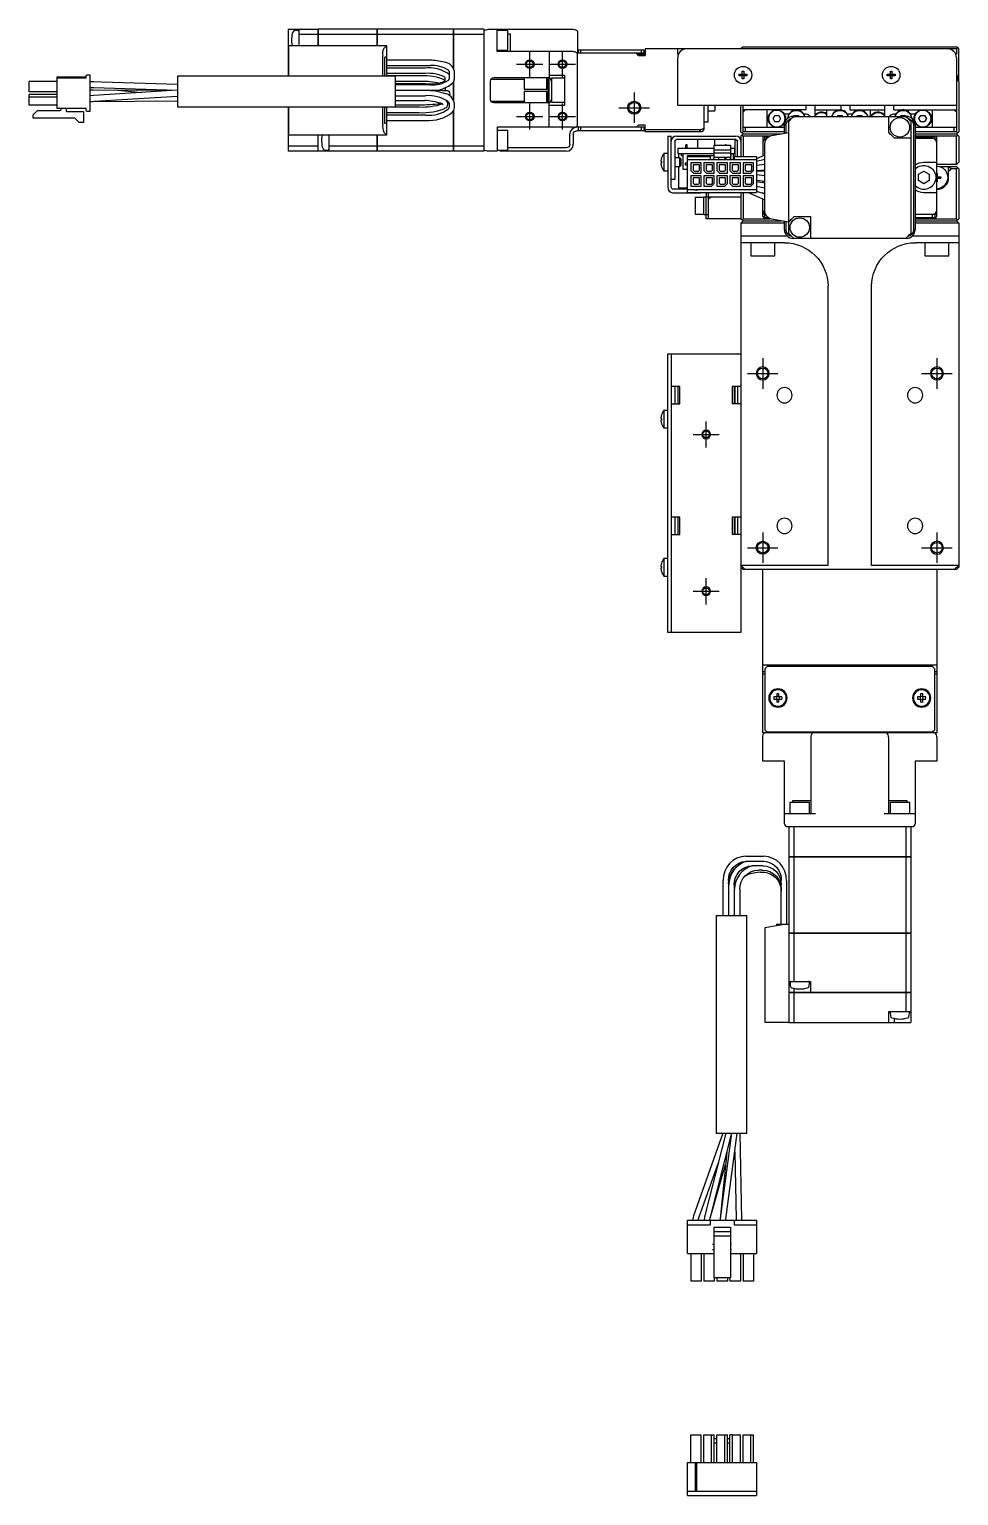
# Model space of a CAD drawing. Extents: x 0 to 1121, y -8 to 892.
# Drawn here: x 326.3 to 539.7, y 555.8 to 892.5 of the extents above; entities that cross this region are included whole.
import ezdxf

# ---------------------------------------------------------------- set-up
doc = ezdxf.new("R2010")
doc.units = 0
doc.header["$LTSCALE"] = 0.5
doc.linetypes.add('CENTER', pattern=[50.8, 31.75, -6.35, 6.35, -6.35])
for name, color, linetype in [('MSM_CENTER', 1, 'CENTER'), ('MSM_CONTINUOUS', 7, 'CONTINUOUS'), ('MSM_NARROW', 5, 'CONTINUOUS')]:
    doc.layers.add(name, color=color, linetype=linetype)

msp = doc.modelspace()

# ---------------------------------------------------------------- linework, layer by layer
at = {"layer": 'MSM_CENTER'}
for p, q in [((441.18, 881.46), (441.18, 887.46)), ((448.68, 881.46), (448.68, 887.46)), ((438.18, 884.46), (444.18, 884.46)), ((445.68, 884.46), (451.68, 884.46)), ((441.18, 869.46), (441.18, 875.46)), ((448.68, 869.46), (448.68, 875.46)), ((465.18, 877.96), (465.18, 870.96)), ((438.18, 872.46), (444.18, 872.46)), ((445.68, 872.46), (451.68, 872.46)), ((461.68, 874.46), (468.68, 874.46)), ((494.68, 816.96), (494.68, 809.96)), ((534.68, 816.96), (534.68, 809.96)), ((491.18, 813.46), (498.18, 813.46)), ((531.18, 813.46), (538.18, 813.46)), ((481.68, 796.46), (481.68, 802.46)), ((478.68, 799.46), (484.68, 799.46)), ((494.68, 776.96), (494.68, 769.96)), ((534.68, 776.96), (534.68, 769.96)), ((491.18, 773.46), (498.18, 773.46)), ((531.18, 773.46), (538.18, 773.46)), ((481.68, 760.46), (481.68, 766.46)), ((478.68, 763.46), (484.68, 763.46))]:
    msp.add_line(p, q, dxfattribs=at)
at = {"layer": 'MSM_CONTINUOUS'}
for p, q in [((385.68, 892.46), (385.68, 881.69)), ((385.68, 892.46), (392.57, 892.46)), ((387.97, 892.19), (387.21, 892.12)), ((388.18, 892.46), (388.18, 888.76)), ((392.57, 888.76), (392.57, 892.46)), ((392.58, 892.45), (392.57, 892.45)), ((392.58, 892.46), (392.58, 888.76)), ((406.18, 892.46), (392.58, 892.46)), ((406.18, 888.76), (406.18, 892.46)), ((406.18, 892.45), (406.19, 892.45)), ((406.19, 892.46), (406.19, 888.76)), ((423.68, 892.46), (406.19, 892.46)), ((423.68, 883.42), (423.68, 892.46)), ((423.68, 892.45), (423.69, 892.45)), ((430.68, 892.46), (423.69, 892.46)), ((423.69, 892.46), (423.69, 883.4)), ((430.68, 892.46), (430.68, 864.46)), ((431.68, 892.46), (451.18, 892.46)), ((433.68, 887.36), (433.68, 892.46)), ((436.18, 892.21), (433.68, 892.21)), ((436.18, 887.71), (436.18, 892.21)), ((452.18, 892.07), (452.18, 886.97)), ((385.78, 888.71), (385.68, 888.71)), ((385.78, 888.76), (385.78, 881.69)), ((385.78, 888.76), (408.28, 888.76)), ((392.57, 891.3), (388.18, 891.3)), ((392.58, 891.3), (392.57, 891.3)), ((406.18, 891.3), (392.58, 891.3)), ((406.18, 891.3), (406.19, 891.3)), ((423.68, 891.3), (406.19, 891.3)), ((407.68, 888.05), (408.28, 888.65)), ((408.28, 888.76), (408.28, 881.69)), ((423.68, 891.3), (423.69, 891.3)), ((430.68, 891.3), (423.69, 891.3)), ((436.18, 891.4), (436.68, 891.4)), ((436.68, 891.4), (436.68, 887.36)), ((407.42, 881.69), (407.42, 886.28)), ((407.89, 881.69), (407.89, 886.06)), ((408.28, 886.06), (407.89, 886.06)), ((418.28, 885.36), (408.28, 885.36)), ((433.68, 887.71), (436.18, 887.71)), ((451.18, 887.36), (433.68, 887.36)), ((445.68, 887.36), (445.68, 881.33)), ((452.18, 869.96), (452.18, 886.96)), ((467.38, 886.96), (452.18, 886.96)), ((452.38, 886.96), (452.38, 887.76)), ((452.38, 887.76), (467.38, 887.76)), ((452.88, 887.76), (452.88, 886.96)), ((466.18, 886.46), (465.68, 886.96)), ((467.68, 886.71), (465.93, 886.71)), ((466.18, 886.46), (467.68, 886.46)), ((466.88, 886.96), (466.88, 887.76)), ((467.38, 887.76), (467.38, 886.96)), ((467.68, 887.96), (467.68, 886.46)), ((539.18, 887.96), (467.68, 887.96)), ((475.18, 886.76), (475.18, 887.96)), ((475.18, 874.96), (475.18, 885.96)), ((490.18, 888.46), (489.68, 887.96)), ((489.93, 888.21), (490.18, 887.96)), ((490.18, 888.46), (539.18, 888.46)), ((539.68, 887.96), (539.18, 888.46)), ((539.18, 887.96), (539.43, 888.21)), ((539.18, 887.96), (539.18, 886.76)), ((539.18, 885.96), (539.18, 868.96)), ((539.68, 880.76), (539.68, 887.96)), ((340.28, 881.92), (339.56, 881.92)), ((340.28, 873.64), (340.28, 881.92)), ((408.28, 884.16), (418.28, 884.16)), ((417.28, 883.56), (408.28, 883.56)), ((408.28, 882.36), (417.28, 882.36)), ((422.68, 882.8), (422.68, 881.06)), ((423.88, 881.06), (423.88, 882.8)), ((445.68, 881.96), (449.18, 881.96)), ((449.18, 881.96), (449.18, 874.96)), ((489.29, 881.78), (489.29, 882.14)), ((489.29, 882.14), (490, 882.14)), ((490, 882.84), (490.36, 882.84)), ((490, 882.14), (490, 882.84)), ((490.01, 882.13), (490, 882.14)), ((490.01, 881.79), (490.01, 882.13)), ((490.01, 882.13), (490.35, 882.13)), ((490.35, 882.13), (490.36, 882.14)), ((490.35, 882.13), (490.35, 881.79)), ((490.36, 882.84), (490.36, 882.14)), ((490.36, 882.14), (491.07, 882.14)), ((491.07, 882.14), (491.07, 881.78)), ((523.29, 881.78), (523.29, 882.14)), ((523.29, 882.14), (524, 882.14)), ((524, 882.84), (524.36, 882.84)), ((524, 882.14), (524, 882.84)), ((524.01, 882.13), (524, 882.14)), ((524.01, 882.13), (524.35, 882.13)), ((524.01, 881.79), (524.01, 882.13)), ((524.35, 882.13), (524.36, 882.14)), ((524.35, 882.13), (524.35, 881.79)), ((524.36, 882.84), (524.36, 882.14)), ((524.36, 882.14), (525.07, 882.14)), ((525.07, 882.14), (525.07, 881.78)), ((539.68, 881.46), (539.18, 881.96)), ((332.63, 880.48), (326.28, 880.48)), ((326.28, 878.08), (326.28, 880.48)), ((332.63, 881.46), (332.63, 874.35)), ((339.26, 881.46), (332.63, 881.46)), ((339.26, 881.21), (332.63, 881.21)), ((339.26, 881.62), (339.26, 881.21)), ((341.12, 880.38), (340.28, 880.4)), ((340.4, 880.4), (340.28, 880.4)), ((340.28, 879.1), (341.07, 879.08)), ((340.28, 878.6), (340.95, 878.6)), ((360.28, 879.76), (340.4, 880.4)), ((340.95, 878.6), (360.26, 878.46)), ((341.07, 879.08), (360.28, 878.46)), ((345.8, 878.56), (352.13, 877.95)), ((360.28, 881.69), (360.28, 874.69)), ((410.28, 881.69), (360.28, 881.69)), ((416.28, 881.76), (408.28, 881.76)), ((410.28, 881.69), (410.28, 874.69)), ((410.28, 880.56), (416.28, 880.56)), ((417.28, 879.96), (410.28, 879.96)), ((418.28, 879.71), (410.28, 879.71)), ((419.34, 879.88), (417.28, 879.96)), ((421.68, 881.4), (421.68, 880.66)), ((421.88, 878.82), (421.83, 879.04)), ((421.88, 878.78), (421.88, 878.82)), ((421.88, 878.38), (421.88, 878.78)), ((423.68, 876.13), (423.68, 880.34)), ((423.69, 880.35), (423.69, 876.11)), ((432.18, 876.36), (432.18, 880.56)), ((439.88, 880.96), (432.29, 880.96)), ((432.98, 881.36), (445.38, 881.36)), ((439.88, 881.36), (439.88, 878.71)), ((439.88, 878.71), (445.08, 878.71)), ((445.08, 878.71), (445.08, 881.36)), ((445.38, 880.96), (445.08, 880.96)), ((445.38, 875.96), (445.38, 880.96)), ((445.58, 880.76), (445.38, 880.96)), ((445.58, 881.33), (445.58, 875.58)), ((445.59, 881.33), (445.67, 881.3)), ((445.68, 881.33), (445.59, 881.33)), ((446.18, 881.21), (446.18, 875.71)), ((449.18, 881.21), (446.18, 881.21)), ((490, 881.78), (489.29, 881.78)), ((490.01, 881.79), (490, 881.78)), ((490, 881.07), (490, 881.78)), ((490.36, 881.07), (490, 881.07)), ((490.35, 881.79), (490.01, 881.79)), ((490.35, 881.79), (490.36, 881.78)), ((490.36, 881.78), (490.36, 881.07)), ((491.07, 881.78), (490.36, 881.78)), ((524, 881.78), (523.29, 881.78)), ((524.01, 881.79), (524, 881.78)), ((524, 881.07), (524, 881.78)), ((524.36, 881.07), (524, 881.07)), ((524.35, 881.79), (524.01, 881.79)), ((524.35, 881.79), (524.36, 881.78)), ((524.36, 881.78), (524.36, 881.07)), ((525.07, 881.78), (524.36, 881.78)), ((539.68, 881.46), (539.18, 881.46)), ((539.68, 881.26), (539.18, 881.26)), ((539.28, 881.06), (539.18, 881.06)), ((539.68, 880.46), (539.18, 880.96)), ((539.43, 880.71), (539.18, 880.46)), ((539.68, 880.76), (539.58, 880.66)), ((539.58, 880.76), (539.58, 880.56)), ((539.68, 880.46), (539.68, 868.96)), ((332.63, 878.08), (326.28, 878.08)), ((332.63, 877.48), (326.28, 877.48)), ((326.28, 875.08), (326.28, 877.48)), ((332.63, 876.88), (326.28, 876.88)), ((341.06, 877.25), (340.28, 877.22)), ((340.28, 875.92), (341.14, 875.96)), ((340.28, 875.91), (340.89, 875.91)), ((340.28, 875.91), (340.61, 875.91)), ((340.61, 875.91), (360.28, 876.06)), ((360.26, 878.46), (341.06, 877.25)), ((341.14, 875.96), (360.28, 877.15)), ((410.28, 878.51), (418.28, 878.51)), ((417.28, 878.41), (410.28, 878.41)), ((410.28, 877.21), (417.28, 877.21)), ((410.28, 876.11), (415.73, 876.11)), ((415.7, 876.11), (415.74, 876.11)), ((421.16, 875.28), (421.22, 875.13)), ((421.88, 878.32), (421.88, 878.38)), ((422.35, 875.54), (422.27, 875.74)), ((422.36, 875.49), (422.35, 875.54)), ((422.68, 875.48), (422.68, 874.5)), ((422.72, 877.29), (422.84, 877.47)), ((422.84, 877.47), (422.88, 877.66)), ((423.88, 874.5), (423.88, 875.46)), ((432.29, 875.96), (439.88, 875.96)), ((445.38, 875.56), (432.98, 875.56)), ((439.88, 878.21), (439.88, 875.56)), ((445.08, 878.21), (439.88, 878.21)), ((445.08, 875.56), (445.08, 878.21)), ((445.08, 875.96), (445.38, 875.96)), ((445.38, 875.96), (445.58, 876.16)), ((445.67, 875.61), (445.59, 875.58)), ((445.68, 875.58), (445.59, 875.58)), ((445.68, 869.96), (445.68, 875.58)), ((446.18, 875.71), (449.18, 875.71)), ((332.63, 875.08), (326.28, 875.08)), ((327.17, 872.79), (328.17, 873.79)), ((327.17, 872.09), (327.17, 872.79)), ((336.71, 872.09), (327.17, 872.09)), ((328.17, 873.79), (333.3, 873.79)), ((332.63, 874.35), (339.26, 874.35)), ((333.58, 874.07), (333.58, 874.35)), ((334.73, 874.35), (334.73, 873.75)), ((334.88, 873.6), (338.73, 873.6)), ((337.73, 871.07), (336.71, 872.09)), ((338.73, 873.6), (338.73, 871.07)), ((339.26, 874.35), (339.26, 873.94)), ((339.56, 873.64), (340.28, 873.64)), ((360.28, 874.69), (410.28, 874.69)), ((385.68, 874.69), (385.68, 864.46)), ((385.78, 874.69), (385.78, 868.16)), ((407.42, 870.64), (407.42, 874.69)), ((407.89, 870.86), (407.89, 874.69)), ((408.28, 874.69), (408.28, 868.16)), ((415.8, 874.56), (408.28, 874.56)), ((408.28, 873.36), (415.8, 873.36)), ((417.28, 872.76), (408.28, 872.76)), ((410.28, 875.16), (415.82, 875.16)), ((423.68, 864.46), (423.68, 873.73)), ((423.69, 873.75), (423.69, 864.46)), ((449.18, 874.96), (445.68, 874.96)), ((539.18, 874.96), (475.18, 874.96)), ((481.18, 874.96), (481.18, 869.46)), ((482.18, 871.21), (482.18, 874.96)), ((482.18, 873.71), (483.68, 873.71)), ((483.68, 874.96), (483.68, 873.71)), ((489.68, 868.96), (489.68, 874.96)), ((490.18, 868.96), (490.18, 874.96)), ((504.68, 873.96), (490.18, 873.96)), ((490.18, 873.46), (490.68, 873.96)), ((495.68, 869.96), (495.68, 873.96)), ((497.06, 871.96), (497.5, 872.71)), ((497.5, 871.21), (497.06, 871.96)), ((497.5, 872.71), (498.36, 872.71)), ((498.36, 872.71), (498.8, 871.96)), ((498.8, 871.96), (498.36, 871.21)), ((500.7, 872.96), (499.66, 872.96)), ((501.68, 872.46), (527.68, 872.46)), ((501.85, 872.46), (502, 872.71)), ((502, 872.71), (502.86, 872.71)), ((502.86, 872.71), (503.01, 872.46)), ((504.68, 872.96), (504.16, 872.96)), ((504.68, 873.96), (504.68, 874.96)), ((506.68, 874.96), (506.68, 872.46)), ((506.68, 873.96), (512.68, 873.96)), ((509.38, 872.46), (509.38, 873.96)), ((511.85, 872.46), (512, 872.71)), ((512, 872.71), (512.86, 872.71)), ((512.68, 873.96), (512.68, 874.96)), ((512.86, 872.71), (513.01, 872.46)), ((515.2, 872.96), (514.16, 872.96)), ((514.68, 874.96), (514.68, 873.96)), ((514.68, 873.96), (522.68, 873.96)), ((516.35, 872.46), (516.5, 872.71)), ((516.5, 872.71), (517.36, 872.71)), ((517.36, 872.71), (517.51, 872.46)), ((519.38, 873.96), (519.38, 872.46)), ((522.68, 874.96), (522.68, 872.46)), ((523.68, 868.71), (523.68, 872.46)), ((524.68, 874.96), (524.68, 873.96)), ((524.68, 873.96), (539.18, 873.96)), ((525.2, 872.96), (524.68, 872.96)), ((526.35, 872.46), (526.5, 872.71)), ((526.5, 872.71), (527.36, 872.71)), ((527.36, 872.71), (527.51, 872.46)), ((529.7, 872.96), (528.66, 872.96)), ((530.56, 871.96), (531, 872.71)), ((531, 871.21), (530.56, 871.96)), ((531, 872.71), (531.86, 872.71)), ((531.86, 872.71), (532.3, 871.96)), ((532.3, 871.96), (531.86, 871.21)), ((533.68, 869.96), (533.68, 873.96)), ((538.68, 873.96), (539.18, 873.46)), ((338.73, 871.07), (337.73, 871.07)), ((408.28, 868.26), (407.68, 868.86)), ((408.28, 870.86), (407.89, 870.86)), ((408.28, 871.56), (417.28, 871.56)), ((433.68, 869.96), (433.68, 864.46)), ((451.18, 869.96), (433.68, 869.96)), ((436.18, 869.21), (433.68, 869.21)), ((436.18, 864.71), (436.18, 869.21)), ((467.38, 869.96), (451.98, 869.96)), ((467.38, 869.16), (451.98, 869.16)), ((452.38, 869.16), (452.38, 869.96)), ((452.88, 869.96), (452.88, 869.16)), ((465.68, 869.96), (466.18, 870.46)), ((467.68, 870.46), (466.18, 870.46)), ((466.88, 869.16), (466.88, 869.96)), ((467.38, 869.96), (467.38, 869.16)), ((467.68, 868.96), (467.68, 870.46)), ((467.68, 869.46), (480.57, 869.46)), ((480.68, 868.96), (467.68, 868.96)), ((480.07, 868.96), (480.57, 869.46)), ((480.57, 869.46), (481.18, 869.76)), ((481.18, 869.46), (480.68, 868.96)), ((481.18, 871.21), (482.18, 871.21)), ((489.68, 868.96), (489.93, 868.71)), ((489.93, 868.71), (490.18, 868.96)), ((489.93, 868.71), (490.18, 868.46)), ((489.93, 868.21), (490.18, 868.46)), ((490.18, 869.96), (499.68, 869.96)), ((499.68, 868.96), (490.18, 868.96)), ((490.18, 868.46), (498.98, 868.46)), ((490.68, 869.96), (490.68, 868.96)), ((496.67, 868.05), (500.68, 868.76)), ((498.36, 871.21), (497.5, 871.21)), ((499.66, 870.96), (499.74, 870.96)), ((499.68, 868.58), (499.68, 870.46)), ((500.06, 868.65), (500.06, 870.46)), ((500.68, 845.61), (500.68, 871.3)), ((528.68, 871.3), (528.68, 845.61)), ((529.3, 870.46), (529.3, 846.46)), ((529.62, 870.96), (529.7, 870.96)), ((529.68, 870.46), (529.68, 846.46)), ((529.68, 869.96), (539.18, 869.96)), ((539.18, 868.96), (529.68, 868.96)), ((529.68, 868.46), (539.18, 868.46)), ((531.86, 871.21), (531, 871.21)), ((538.68, 868.96), (538.68, 869.96)), ((539.18, 868.96), (539.43, 868.71)), ((539.18, 868.46), (539.43, 868.71)), ((539.18, 868.46), (539.43, 868.21)), ((539.43, 868.71), (539.68, 868.96)), ((392.57, 865.61), (385.68, 865.61)), ((408.28, 868.16), (385.78, 868.16)), ((392.57, 864.46), (392.57, 868.16)), ((392.58, 865.61), (392.57, 865.61)), ((392.58, 864.46), (392.58, 868.16)), ((395.08, 868.16), (395.08, 864.46)), ((406.18, 865.61), (395.08, 865.61)), ((406.18, 864.46), (406.18, 868.16)), ((406.18, 865.61), (406.19, 865.61)), ((406.19, 868.16), (406.19, 864.46)), ((423.68, 865.61), (406.19, 865.61)), ((423.68, 865.61), (423.69, 865.61)), ((430.68, 865.61), (423.69, 865.61)), ((449.58, 865.26), (436.18, 865.26)), ((450.38, 866.06), (450.38, 868.36)), ((451.18, 868.36), (451.18, 866.06)), ((472.88, 867.96), (473.68, 867.96)), ((472.88, 867.96), (472.88, 856.16)), ((473.68, 856.26), (473.68, 867.96)), ((474.48, 866.76), (474.48, 857.96)), ((474.88, 867.96), (488.48, 867.96)), ((488.48, 867.16), (474.88, 867.16)), ((475.18, 865.16), (475.18, 863.96)), ((475.18, 865.16), (483.43, 865.16)), ((477.06, 865.16), (477.06, 865.96)), ((477.31, 865.96), (477.06, 865.96)), ((477.31, 865.16), (477.31, 865.96)), ((479.68, 867.16), (479.68, 865.16)), ((483.43, 865.84), (483.43, 862.81)), ((483.43, 865.84), (487.29, 865.84)), ((483.68, 865.84), (483.68, 867.16)), ((486.06, 865.84), (486.06, 865.96)), ((486.31, 865.96), (486.06, 865.96)), ((486.31, 865.84), (486.31, 865.96)), ((487.29, 865.84), (487.29, 862.81)), ((487.29, 865.16), (488.18, 865.16)), ((488.18, 865.16), (488.18, 863.96)), ((488.38, 863.27), (488.38, 866.96)), ((488.83, 866.96), (488.38, 866.96)), ((488.88, 863.27), (488.88, 866.76)), ((489.68, 867.96), (489.93, 868.21)), ((489.68, 867.96), (489.68, 863.27)), ((490.18, 867.96), (489.93, 868.21)), ((490.18, 867.96), (490.18, 863.27)), ((496.33, 867.96), (490.18, 867.96)), ((494.68, 867.96), (494.68, 863.35)), ((494.88, 866.96), (494.68, 866.96)), ((495.18, 867.22), (495.18, 867.76)), ((495.18, 867.76), (495.96, 867.76)), ((495.18, 850.64), (495.18, 866.28)), ((495.68, 867.76), (495.68, 867.52)), ((528.68, 867.46), (524.93, 867.46)), ((539.18, 867.96), (529.68, 867.96)), ((529.68, 867.76), (534.18, 867.76)), ((533.68, 867.36), (529.68, 867.36)), ((533.68, 867.36), (533.68, 867.76)), ((534.18, 867.76), (534.18, 867.22)), ((534.68, 866.96), (534.48, 866.96)), ((534.68, 849.46), (534.68, 867.96)), ((539.43, 868.21), (539.18, 867.96)), ((539.18, 861.46), (539.18, 867.96)), ((539.43, 868.21), (539.68, 867.96)), ((539.68, 867.96), (539.68, 861.96)), ((392.57, 864.46), (385.68, 864.46)), ((392.58, 864.47), (392.57, 864.47)), ((406.18, 864.46), (392.58, 864.46)), ((394.1, 864.79), (394.86, 864.73)), ((406.18, 864.47), (406.19, 864.47)), ((423.68, 864.46), (406.19, 864.46)), ((423.68, 864.47), (423.69, 864.47)), ((430.68, 864.46), (423.69, 864.46)), ((433.68, 864.46), (431.68, 864.46)), ((433.68, 864.71), (436.18, 864.71)), ((434.38, 864.46), (434.38, 864.71)), ((449.58, 864.46), (434.38, 864.46)), ((434.88, 864.71), (434.88, 864.46)), ((471.29, 862.16), (471.42, 862.16)), ((471.42, 861.76), (471.29, 861.76)), ((471.42, 862.91), (471.42, 862.88)), ((471.42, 862.16), (471.42, 861.76)), ((471.98, 863.96), (471.98, 859.96)), ((472.88, 863.96), (471.98, 863.96)), ((475.68, 862.96), (474.48, 862.96)), ((475.18, 863.96), (483.43, 863.96)), ((475.43, 862.96), (475.43, 863.96)), ((475.68, 860.96), (475.68, 862.96)), ((475.88, 862.76), (475.68, 862.96)), ((475.88, 862.76), (475.88, 861.16)), ((475.98, 863.96), (475.98, 863.41)), ((476.43, 863.41), (475.98, 863.41)), ((476.43, 860.26), (476.43, 863.96)), ((476.93, 861.31), (476.93, 861.81)), ((476.93, 861.81), (477.43, 861.81)), ((477.43, 854.99), (477.43, 863.46)), ((477.43, 863.46), (483.43, 863.46)), ((477.43, 863.27), (482.63, 863.27)), ((477.43, 862.56), (493.28, 862.56)), ((478.16, 861.83), (478.16, 860.03)), ((480.56, 861.83), (478.16, 861.83)), ((480.56, 859.43), (480.56, 861.83)), ((481.16, 861.83), (481.16, 860.03)), ((483.56, 861.83), (481.16, 861.83)), ((482.63, 863.27), (482.63, 862.56)), ((483.43, 864.82), (487.29, 864.82)), ((483.43, 864.12), (487.29, 864.12)), ((483.43, 863.12), (487.29, 863.12)), ((483.56, 859.43), (483.56, 861.83)), ((484.16, 861.83), (484.16, 860.03)), ((486.56, 861.83), (484.16, 861.83)), ((484.54, 863.12), (484.54, 862.56)), ((485.93, 863.12), (485.93, 862.56)), ((486.19, 863.12), (486.19, 862.56)), ((486.56, 859.43), (486.56, 861.83)), ((487.16, 861.83), (487.16, 860.03)), ((489.56, 861.83), (487.16, 861.83)), ((487.29, 863.96), (488.18, 863.96)), ((487.39, 863.41), (487.29, 863.41)), ((487.39, 863.96), (487.39, 863.41)), ((487.93, 863.96), (487.93, 862.56)), ((488.09, 863.27), (488.09, 862.56)), ((488.09, 863.27), (493.28, 863.27)), ((489.56, 859.43), (489.56, 861.83)), ((492.56, 861.83), (490.16, 861.83)), ((490.16, 861.83), (490.16, 859.43)), ((492.56, 860.03), (492.56, 861.83)), ((495.18, 863.56), (493.28, 862.75)), ((493.28, 863.27), (493.28, 854.99)), ((493.28, 862.21), (495.18, 862.62)), ((531.68, 861.96), (534.68, 861.96)), ((539.68, 861.96), (539.18, 861.46)), ((471.42, 861.03), (471.42, 861.01)), ((471.98, 859.96), (472.88, 859.96)), ((474.48, 860.96), (475.68, 860.96)), ((475.43, 855.96), (475.43, 860.96)), ((475.68, 860.96), (475.88, 861.16)), ((477.43, 860.26), (476.43, 860.26)), ((477.43, 861.31), (476.93, 861.31)), ((478.16, 860.03), (478.76, 859.43)), ((478.16, 858.83), (478.16, 856.43)), ((480.56, 858.83), (478.16, 858.83)), ((478.68, 861.38), (478.68, 860.13)), ((480.15, 861.38), (478.68, 861.38)), ((478.68, 860.13), (478.93, 859.88)), ((478.68, 858.38), (478.68, 857.13)), ((480.15, 858.38), (478.68, 858.38)), ((478.76, 859.43), (480.56, 859.43)), ((478.93, 859.88), (479.9, 859.88)), ((479.9, 859.88), (480.15, 860.13)), ((480.15, 860.13), (480.15, 861.38)), ((480.15, 857.13), (480.15, 858.38)), ((480.56, 856.43), (480.56, 858.83)), ((481.16, 860.03), (481.76, 859.43)), ((481.16, 858.83), (481.16, 856.43)), ((483.56, 858.83), (481.16, 858.83)), ((481.68, 861.38), (481.68, 860.13)), ((483.15, 861.38), (481.68, 861.38)), ((481.68, 860.13), (481.93, 859.88)), ((481.68, 858.38), (481.68, 857.13)), ((483.15, 858.38), (481.68, 858.38)), ((481.76, 859.43), (483.56, 859.43)), ((481.93, 859.88), (482.9, 859.88)), ((482.9, 859.88), (483.15, 860.13)), ((483.15, 860.13), (483.15, 861.38)), ((483.15, 857.13), (483.15, 858.38)), ((483.56, 857.03), (483.56, 858.83)), ((484.16, 860.03), (484.76, 859.43)), ((486.56, 858.83), (484.16, 858.83)), ((484.16, 858.83), (484.16, 856.43)), ((484.68, 861.38), (484.68, 860.13)), ((486.15, 861.38), (484.68, 861.38)), ((484.68, 860.13), (484.93, 859.88)), ((484.68, 858.38), (484.68, 857.13)), ((486.15, 858.38), (484.68, 858.38)), ((484.76, 859.43), (486.56, 859.43)), ((484.93, 859.88), (485.9, 859.88)), ((485.9, 859.88), (486.15, 860.13)), ((486.15, 860.13), (486.15, 861.38)), ((486.15, 857.13), (486.15, 858.38)), ((486.56, 857.03), (486.56, 858.83)), ((487.16, 860.03), (487.76, 859.43)), ((487.16, 858.83), (487.16, 857.03)), ((489.56, 858.83), (487.16, 858.83)), ((487.68, 861.38), (487.68, 860.13)), ((489.15, 861.38), (487.68, 861.38)), ((487.68, 860.13), (487.93, 859.88)), ((487.68, 858.38), (487.68, 857.13)), ((489.15, 858.38), (487.68, 858.38)), ((487.76, 859.43), (489.56, 859.43)), ((487.93, 859.88), (488.9, 859.88)), ((488.9, 859.88), (489.15, 860.13)), ((489.15, 860.13), (489.15, 861.38)), ((489.15, 857.13), (489.15, 858.38)), ((489.56, 856.43), (489.56, 858.83)), ((490.16, 859.43), (491.96, 859.43)), ((492.56, 858.83), (490.16, 858.83)), ((490.16, 858.83), (490.16, 856.43)), ((490.68, 861.38), (490.68, 860.13)), ((492.15, 861.38), (490.68, 861.38)), ((490.68, 860.13), (490.93, 859.88)), ((490.68, 858.38), (490.68, 857.13)), ((492.15, 858.38), (490.68, 858.38)), ((490.93, 859.88), (491.9, 859.88)), ((491.9, 859.88), (492.15, 860.13)), ((492.56, 860.03), (491.96, 859.43)), ((492.15, 860.13), (492.15, 861.38)), ((492.15, 857.13), (492.15, 858.38)), ((492.56, 857.03), (492.56, 858.83)), ((495.18, 861.39), (493.28, 861.23)), ((493.28, 860.03), (495.18, 860.19)), ((495.18, 859.87), (493.28, 859.83)), ((495.18, 858.79), (493.28, 859.07)), ((494.68, 859.86), (494.68, 860.15)), ((530.43, 859.18), (531.68, 859.9)), ((530.43, 857.73), (530.43, 859.18)), ((531.68, 859.9), (532.93, 859.18)), ((532.93, 859.18), (532.93, 857.73)), ((539.18, 861.46), (534.68, 861.46)), ((534.73, 859.46), (534.68, 859.46)), ((534.68, 858.92), (534.73, 858.93)), ((534.73, 859.46), (534.73, 858.66)), ((534.79, 858.6), (535.58, 858.6)), ((535.05, 858.31), (535.05, 858.6)), ((535.29, 860.96), (539.18, 860.96)), ((535.58, 858.6), (535.58, 858.31)), ((537.38, 858.46), (537.38, 860.96)), ((537.98, 860.46), (537.38, 860.88)), ((537.38, 859.86), (537.98, 860.46)), ((539.18, 860.46), (537.98, 860.46)), ((539.18, 860.96), (539.43, 860.71)), ((539.43, 860.71), (539.18, 860.46)), ((539.18, 848.96), (539.18, 860.46)), ((539.68, 860.46), (539.43, 860.71)), ((539.68, 860.46), (539.68, 848.96)), ((474.48, 857.96), (473.68, 857.96)), ((477.43, 855.76), (474.18, 855.76)), ((476.43, 855.96), (475.43, 855.96)), ((476.43, 856.06), (477.43, 856.06)), ((476.43, 855.96), (476.43, 856.06)), ((477.23, 856.06), (477.23, 855.96)), ((477.23, 855.96), (477.43, 855.96)), ((477.43, 855.7), (479.21, 855.7)), ((477.43, 854.99), (493.28, 854.99)), ((478.16, 856.43), (480.56, 856.43)), ((478.68, 857.13), (478.93, 856.88)), ((478.93, 856.88), (479.9, 856.88)), ((479.21, 855.6), (479.21, 855.7)), ((479.51, 855.7), (493.28, 855.7)), ((479.51, 855.7), (479.51, 855.6)), ((479.9, 856.88), (480.15, 857.13)), ((480.38, 854.99), (480.38, 854.96)), ((481.16, 856.43), (482.96, 856.43)), ((481.68, 857.13), (481.93, 856.88)), ((481.68, 854.99), (481.68, 853.96)), ((481.93, 856.88), (482.9, 856.88)), ((482.18, 854.99), (482.18, 848.96)), ((482.9, 856.88), (483.15, 857.13)), ((482.96, 856.43), (483.56, 857.03)), ((484.16, 856.43), (485.96, 856.43)), ((484.68, 857.13), (484.93, 856.88)), ((484.93, 856.88), (485.9, 856.88)), ((485.9, 856.88), (486.15, 857.13)), ((485.96, 856.43), (486.56, 857.03)), ((487.76, 856.43), (487.16, 857.03)), ((487.68, 857.13), (487.93, 856.88)), ((487.76, 856.43), (489.56, 856.43)), ((487.93, 856.88), (488.9, 856.88)), ((488.9, 856.88), (489.15, 857.13)), ((489.68, 854.99), (489.68, 848.96)), ((490.16, 856.43), (491.96, 856.43)), ((490.18, 854.99), (490.18, 848.96)), ((490.68, 857.13), (490.93, 856.88)), ((490.93, 856.88), (491.9, 856.88)), ((491.33, 854.99), (495.18, 853.35)), ((491.9, 856.88), (492.15, 857.13)), ((491.96, 856.43), (492.56, 857.03)), ((495.18, 855.98), (493.26, 856.35)), ((493.28, 857.86), (495.18, 857.58)), ((493.28, 857.56), (495.18, 857.2)), ((493.28, 855.33), (495.18, 854.72)), ((494.64, 857.66), (494.64, 857.46)), ((494.68, 857.46), (494.64, 857.46)), ((494.68, 857.3), (494.68, 857.65)), ((531.68, 857.01), (530.43, 857.73)), ((532.93, 857.73), (531.68, 857.01)), ((534.68, 857.99), (534.73, 857.99)), ((534.73, 857.46), (534.68, 857.46)), ((534.73, 858.25), (534.73, 857.46)), ((534.79, 858.31), (535.58, 858.31)), ((474.08, 854.96), (480.38, 854.96)), ((479.18, 853.86), (479.18, 850.06)), ((481.18, 853.86), (479.18, 853.86)), ((481.18, 849.96), (481.18, 853.96)), ((489.68, 853.96), (481.18, 853.96)), ((481.68, 849.96), (481.68, 853.96)), ((482.18, 853.46), (482.68, 853.96)), ((495.16, 854.66), (494.55, 854.92)), ((494.68, 854.88), (494.68, 854.87)), ((494.68, 849.46), (494.68, 853.56)), ((534.68, 854.96), (531.68, 854.96)), ((479.18, 850.06), (481.18, 850.06)), ((481.18, 849.96), (482.18, 849.96)), ((481.68, 848.96), (481.68, 849.96)), ((489.68, 848.96), (481.68, 848.96)), ((489.68, 848.96), (489.93, 848.71)), ((490.18, 848.46), (489.68, 847.96)), ((489.93, 848.71), (490.18, 848.96)), ((490.18, 848.46), (489.93, 848.71)), ((490.18, 848.96), (496.33, 848.96)), ((490.18, 848.46), (498.98, 848.46)), ((495.31, 849.96), (494.68, 849.96)), ((494.68, 849.46), (495.18, 848.96)), ((495.18, 849.16), (495.18, 849.96)), ((495.96, 849.16), (495.18, 849.16)), ((495.68, 849.39), (495.68, 849.16)), ((500.68, 848.16), (496.67, 848.86)), ((499.68, 846.46), (499.68, 848.33)), ((500.06, 846.46), (500.06, 848.27)), ((501.93, 849.46), (505.68, 849.46)), ((505.68, 849.46), (505.68, 844.46)), ((533.68, 849.96), (529.68, 849.96)), ((534.18, 849.16), (529.68, 849.16)), ((529.68, 848.96), (539.18, 848.96)), ((529.68, 848.46), (539.18, 848.46)), ((533.68, 849.16), (533.68, 849.96)), ((534.68, 849.96), (533.68, 849.96)), ((534.18, 849.96), (534.18, 849.16)), ((534.18, 848.96), (534.68, 849.46)), ((539.18, 848.96), (539.43, 848.71)), ((539.43, 848.71), (539.18, 848.46)), ((539.18, 848.46), (539.68, 847.96)), ((539.43, 848.71), (539.68, 848.96)), ((489.68, 847.96), (489.68, 753.96)), ((499.68, 847.96), (489.68, 847.96)), ((500.36, 844.96), (489.68, 844.96)), ((539.68, 844.96), (529, 844.96)), ((539.68, 847.96), (529.68, 847.96)), ((539.68, 847.96), (539.68, 768.96)), ((499.68, 843.46), (489.68, 843.46)), ((491.93, 843.46), (491.93, 840.46)), ((497.43, 840.46), (497.43, 843.46)), ((527.68, 844.46), (501.68, 844.46)), ((539.68, 843.46), (529.68, 843.46)), ((531.93, 843.46), (531.93, 840.46)), ((537.43, 840.46), (537.43, 843.46)), ((491.93, 840.46), (497.43, 840.46)), ((531.93, 840.46), (537.43, 840.46)), ((509.68, 769.41), (509.68, 833.46)), ((519.68, 769.41), (519.68, 833.46)), ((472.88, 753.96), (472.88, 817.96)), ((472.88, 817.96), (489.68, 817.96)), ((473.68, 817.96), (473.68, 753.96)), ((475.68, 810.46), (473.68, 810.46)), ((474.48, 810.46), (474.48, 806.46)), ((475.18, 810.46), (475.18, 806.46)), ((475.68, 806.46), (475.68, 810.46)), ((489.68, 810.46), (487.68, 810.46)), ((487.68, 810.46), (487.68, 806.46)), ((488.18, 806.46), (488.18, 810.46)), ((488.38, 806.46), (488.38, 810.46)), ((488.88, 810.46), (488.88, 806.46)), ((471.98, 804.96), (471.98, 800.96)), ((472.88, 804.96), (471.98, 804.96)), ((473.68, 806.46), (475.68, 806.46)), ((489.68, 806.46), (487.68, 806.46)), ((471.29, 803.16), (471.42, 803.16)), ((471.42, 802.76), (471.29, 802.76)), ((471.42, 803.91), (471.42, 803.88)), ((471.42, 803.16), (471.42, 802.76)), ((471.42, 802.03), (471.42, 802.01)), ((471.98, 800.96), (472.88, 800.96)), ((475.68, 780.46), (473.68, 780.46)), ((474.48, 780.46), (474.48, 776.46)), ((475.18, 780.46), (475.18, 776.46)), ((475.68, 776.46), (475.68, 780.46)), ((489.68, 780.46), (487.68, 780.46)), ((487.68, 780.46), (487.68, 776.46)), ((488.18, 776.46), (488.18, 780.46)), ((488.38, 776.46), (488.38, 780.46)), ((488.88, 780.46), (488.88, 776.46)), ((473.68, 776.46), (475.68, 776.46)), ((489.68, 776.46), (487.68, 776.46)), ((471.98, 770.96), (471.98, 766.96)), ((472.88, 770.96), (471.98, 770.96)), ((471.29, 769.16), (471.42, 769.16)), ((471.42, 768.76), (471.29, 768.76)), ((471.42, 769.91), (471.42, 769.88)), ((471.42, 769.16), (471.42, 768.76)), ((471.42, 768.03), (471.42, 768.01)), ((489.68, 769.46), (490.68, 768.46)), ((489.68, 768.96), (489.93, 768.71)), ((509.68, 769.41), (489.72, 769.41)), ((489.93, 768.71), (490.18, 768.96)), ((490.18, 768.46), (489.93, 768.71)), ((539.18, 768.46), (490.18, 768.46)), ((494.68, 730.96), (494.68, 768.46)), ((539.64, 769.41), (519.68, 769.41)), ((534.68, 768.46), (534.68, 730.96)), ((538.68, 768.46), (539.68, 769.46)), ((539.18, 768.96), (539.43, 768.71)), ((539.43, 768.71), (539.18, 768.46)), ((539.43, 768.71), (539.68, 768.96)), ((471.98, 766.96), (472.88, 766.96)), ((489.68, 753.96), (472.88, 753.96)), ((534.68, 746.46), (494.68, 746.46)), ((495.18, 744.96), (494.68, 744.96)), ((495.18, 744.46), (494.68, 744.46)), ((495.68, 746.16), (495.18, 745.66)), ((495.18, 745.66), (495.18, 731.66)), ((533.68, 746.16), (495.68, 746.16)), ((500.18, 746.16), (500.18, 746.46)), ((500.93, 746.46), (500.93, 746.16)), ((506.43, 746.16), (506.43, 746.46)), ((509.88, 746.46), (509.68, 746.26)), ((519.68, 746.26), (509.68, 746.26)), ((509.68, 746.26), (509.68, 746.16)), ((519.68, 746.26), (519.48, 746.46)), ((519.68, 746.16), (519.68, 746.26)), ((522.93, 746.46), (522.93, 746.16)), ((528.43, 746.16), (528.43, 746.46)), ((529.18, 746.46), (529.18, 746.16)), ((534.18, 745.66), (533.68, 746.16)), ((534.18, 731.66), (534.18, 745.66)), ((534.68, 744.96), (534.18, 744.96)), ((534.68, 744.46), (534.18, 744.46)), ((497.94, 739.2), (497.26, 739.2)), ((497.26, 738.72), (497.94, 738.72)), ((497.94, 739.88), (497.94, 739.2)), ((497.94, 738.72), (497.94, 738.04)), ((498.42, 739.2), (498.42, 739.88)), ((499.1, 739.2), (498.42, 739.2)), ((498.42, 738.04), (498.42, 738.72)), ((498.42, 738.72), (499.1, 738.72)), ((530.94, 739.2), (530.26, 739.2)), ((530.26, 738.72), (530.94, 738.72)), ((530.94, 739.88), (530.94, 739.2)), ((530.94, 738.72), (530.94, 738.04)), ((531.42, 739.2), (531.42, 739.88)), ((532.1, 739.2), (531.42, 739.2)), ((531.42, 738.04), (531.42, 738.72)), ((531.42, 738.72), (532.1, 738.72)), ((534.68, 730.96), (494.68, 730.96)), ((495.18, 731.66), (495.68, 731.16)), ((495.68, 731.16), (533.68, 731.16)), ((500.18, 731.16), (500.18, 730.96)), ((504.68, 731.16), (504.68, 730.96)), ((505.68, 731.16), (505.68, 730.96)), ((507.18, 731.16), (507.18, 730.96)), ((522.18, 730.96), (522.18, 731.16)), ((523.68, 731.16), (523.68, 730.96)), ((524.68, 730.96), (524.68, 731.16)), ((529.18, 730.96), (529.18, 731.16)), ((533.68, 731.16), (534.18, 731.66)), ((494.68, 724.46), (494.68, 729.96)), ((505.78, 712.46), (505.78, 729.96)), ((523.58, 729.96), (523.58, 712.46)), ((534.68, 729.96), (534.68, 724.46)), ((499.68, 724.46), (494.68, 724.46)), ((499.68, 710.46), (499.68, 724.46)), ((529.68, 724.46), (529.68, 710.46)), ((534.68, 724.46), (529.68, 724.46)), ((505.43, 714.96), (500.93, 714.96)), ((500.93, 714.96), (500.93, 712.46)), ((501.6, 714.96), (501.6, 715.46)), ((501.6, 715.46), (505.78, 715.46)), ((505.43, 712.46), (505.43, 714.96)), ((523.58, 715.46), (527.76, 715.46)), ((528.43, 714.96), (523.93, 714.96)), ((523.93, 714.96), (523.93, 712.46)), ((527.76, 715.46), (527.76, 714.96)), ((528.43, 712.46), (528.43, 714.96)), ((499.68, 712.46), (506.78, 712.46)), ((522.58, 712.46), (529.68, 712.46)), ((500.06, 709.46), (529.3, 709.46)), ((500.68, 709.46), (500.68, 702.47)), ((501.83, 709.46), (501.83, 702.47)), ((527.53, 709.46), (527.53, 702.47)), ((528.68, 709.46), (528.68, 702.47)), ((490.83, 702.66), (494.93, 702.66)), ((494.93, 701.46), (490.83, 701.46)), ((490.84, 701.45), (490.87, 701.46)), ((494.77, 700.46), (492.29, 700.46)), ((500.68, 702.47), (528.68, 702.47)), ((500.68, 702.46), (500.68, 664.46)), ((528.68, 702.46), (500.68, 702.46)), ((500.69, 702.46), (500.69, 702.47)), ((501.83, 702.46), (501.83, 702.47)), ((501.83, 702.46), (501.83, 684.97)), ((527.52, 702.46), (527.52, 702.47)), ((527.53, 702.46), (527.53, 684.97)), ((528.67, 702.46), (528.67, 702.47)), ((528.68, 702.46), (528.68, 684.97)), ((485.63, 689.06), (485.63, 697.06)), ((486.83, 697.06), (486.83, 689.06)), ((488.29, 696.8), (488.28, 696.77)), ((488.29, 696.77), (488.29, 696.8)), ((494.16, 698.98), (492.78, 698.86)), ((494.62, 699.46), (493.74, 699.46)), ((498.93, 687.06), (498.93, 697.06)), ((500.13, 697.06), (500.13, 687.06)), ((486.93, 689.06), (486.93, 696.06)), ((488.28, 696.77), (488.13, 695.56)), ((488.13, 696.06), (488.13, 689.06)), ((488.23, 696.06), (488.29, 696.77)), ((488.23, 689.06), (488.23, 696.06)), ((489.43, 695.06), (489.43, 689.06)), ((498.93, 694.57), (498.93, 694.81)), ((484.03, 689.06), (491.03, 689.06)), ((484.03, 689.06), (484.03, 639.06)), ((491.03, 639.06), (491.03, 689.06)), ((500.08, 687.06), (495.18, 686.19)), ((497.88, 687.06), (497.88, 686.67)), ((497.88, 687.06), (500.68, 687.06)), ((495.18, 686.19), (495.18, 664.56)), ((500.68, 684.97), (528.68, 684.97)), ((528.68, 684.96), (500.68, 684.96)), ((500.69, 684.96), (500.69, 684.97)), ((501.83, 684.96), (501.83, 684.97)), ((501.83, 684.96), (501.83, 673.86)), ((527.52, 684.96), (527.52, 684.97)), ((527.53, 684.96), (527.53, 671.36)), ((528.67, 684.96), (528.67, 684.97)), ((528.68, 684.96), (528.68, 671.36)), ((500.68, 673.86), (505.68, 673.86)), ((500.95, 673.64), (501.02, 672.87)), ((505.34, 672.87), (505.41, 673.64)), ((505.68, 673.86), (505.68, 671.36)), ((500.68, 671.36), (528.68, 671.36)), ((528.68, 671.35), (500.68, 671.35)), ((500.69, 671.36), (500.69, 671.35)), ((501.83, 671.36), (501.83, 671.35)), ((501.83, 671.35), (501.83, 664.46)), ((501.93, 671.36), (501.93, 672.29)), ((527.52, 671.36), (527.52, 671.35)), ((527.53, 671.35), (527.53, 666.96)), ((528.67, 671.36), (528.67, 671.35)), ((528.68, 671.35), (528.68, 664.46)), ((523.68, 664.46), (523.68, 666.96)), ((523.68, 666.96), (528.68, 666.96)), ((523.95, 666.75), (524.02, 665.98)), ((528.34, 665.98), (528.41, 666.75)), ((495.18, 664.56), (500.68, 664.56)), ((500.68, 664.46), (528.68, 664.46)), ((524.93, 664.46), (524.93, 665.4)), ((485.54, 639.06), (478.81, 620.09)), ((486.21, 639.06), (481.35, 619.82)), ((482.61, 619.5), (487.5, 638.84)), ((484.03, 639.06), (491.03, 639.06)), ((487.52, 639.06), (484.93, 619.47)), ((486.22, 619.3), (488.84, 639.06)), ((489.88, 619.16), (489.48, 639.06)), ((486.44, 634.64), (484.92, 619.46)), ((488.27, 634.76), (488.58, 619.21)), ((480.03, 619.65), (484.46, 632.13)), ((482.65, 619.55), (486.16, 631.87)), ((478.81, 620.1), (478.55, 619.06)), ((478.81, 620.09), (478.55, 619.06)), ((479.87, 619.06), (480.03, 619.66)), ((481.35, 619.82), (481.21, 619.06)), ((482.53, 619.06), (482.61, 619.5)), ((482.54, 619.06), (482.65, 619.55)), ((484.93, 619.47), (484.89, 619.06)), ((484.92, 619.46), (484.89, 619.06)), ((477.43, 619.06), (493.28, 619.06)), ((477.43, 611.41), (477.43, 619.06)), ((477.43, 618.04), (482.63, 618.04)), ((482.63, 619.06), (482.63, 618.04)), ((483.43, 617.51), (487.29, 617.51)), ((483.43, 617.51), (483.43, 605.95)), ((483.43, 616.51), (487.29, 616.51)), ((486.19, 619.06), (486.22, 619.3)), ((487.29, 617.51), (487.29, 605.95)), ((488.09, 619.06), (488.09, 618.04)), ((488.09, 618.04), (493.28, 618.04)), ((488.58, 619.21), (488.58, 619.06)), ((489.88, 619.06), (489.88, 619.23)), ((489.88, 619.06), (489.88, 619.16)), ((493.28, 619.06), (493.28, 611.41)), ((483.43, 613.51), (483.18, 613.51)), ((483.43, 615.49), (487.29, 615.49)), ((487.54, 613.51), (487.29, 613.51)), ((477.43, 611.41), (483.43, 611.41)), ((478.16, 611.41), (478.16, 605.06)), ((480.56, 611.41), (480.56, 605.06)), ((481.16, 611.41), (481.16, 605.06)), ((483.18, 612.36), (483.43, 612.36)), ((487.29, 612.36), (487.54, 612.36)), ((487.29, 611.41), (493.28, 611.41)), ((489.56, 611.41), (489.56, 605.06)), ((490.16, 611.41), (490.16, 605.06)), ((492.56, 611.41), (492.56, 605.06)), ((483.43, 605.95), (487.29, 605.95)), ((483.56, 605.95), (483.56, 605.06)), ((484.16, 605.95), (484.16, 605.06)), ((486.56, 605.95), (486.56, 605.06)), ((487.16, 605.95), (487.16, 605.06)), ((480.56, 605.06), (478.16, 605.06)), ((483.56, 605.06), (481.16, 605.06)), ((486.56, 605.06), (484.16, 605.06)), ((489.56, 605.06), (487.16, 605.06)), ((492.56, 605.06), (490.16, 605.06)), ((478.16, 563.5), (478.16, 569.85)), ((478.16, 569.85), (480.56, 569.85)), ((480.56, 563.5), (480.56, 569.85)), ((481.16, 563.5), (481.16, 569.85)), ((481.16, 569.85), (482.96, 569.85)), ((482.96, 563.5), (482.96, 569.85)), ((482.96, 569.85), (483.56, 569.85)), ((483.56, 563.5), (483.56, 569.85)), ((483.56, 568.96), (484.16, 568.96)), ((484.16, 563.5), (484.16, 569.85)), ((484.16, 569.85), (485.96, 569.85)), ((485.96, 563.5), (485.96, 569.85)), ((485.96, 569.85), (486.56, 569.85)), ((486.56, 563.5), (486.56, 569.85)), ((486.56, 568.96), (487.16, 568.96)), ((487.16, 563.5), (487.16, 569.85)), ((487.76, 569.85), (487.16, 569.85)), ((487.76, 563.5), (487.76, 569.85)), ((487.76, 569.85), (489.56, 569.85)), ((489.56, 563.5), (489.56, 569.85)), ((490.16, 569.85), (491.96, 569.85)), ((490.16, 563.5), (490.16, 569.85)), ((491.96, 563.5), (491.96, 569.85)), ((491.96, 569.85), (492.56, 569.85)), ((492.56, 563.5), (492.56, 569.85)), ((483.56, 567.96), (484.16, 567.96)), ((486.56, 567.96), (487.16, 567.96)), ((477.43, 555.85), (477.43, 563.5)), ((477.43, 563.5), (493.28, 563.5)), ((479.21, 563.5), (479.21, 556.87)), ((479.51, 563.5), (479.51, 556.87)), ((493.28, 563.5), (493.28, 555.85)), ((477.43, 556.87), (493.28, 556.87)), ((477.43, 555.85), (493.28, 555.85))]:
    msp.add_line(p, q, dxfattribs=at)
for centre, radius in [((441.18, 884.46), 0.783), ((448.68, 884.46), 0.783), ((490.18, 881.96), 2), ((524.18, 881.96), 2), ((465.18, 874.46), 1.23), ((441.18, 872.46), 0.783), ((448.68, 872.46), 0.783), ((497.93, 871.96), 2), ((526.18, 869.96), 2.23), ((531.43, 871.96), 2), ((503.18, 846.96), 2.23), ((494.68, 813.46), 1.23), ((534.68, 813.46), 1.23), ((481.68, 799.46), 0.783), ((494.68, 773.46), 1.23), ((534.68, 773.46), 1.23), ((481.68, 763.46), 0.783)]:
    msp.add_circle(centre, radius, dxfattribs=at)
at = {"layer": 'MSM_CONTINUOUS', "extrusion": (0, 0, -1)}
for centre, radius in [((-497.93, 871.96), 1.9), ((-531.43, 871.96), 1.9), ((-499.68, 808.46), 1.75), ((-529.68, 808.46), 1.75), ((-499.68, 778.46), 1.75), ((-529.68, 778.46), 1.75), ((-498.18, 738.96), 2.1), ((-498.18, 738.96), 1.9), ((-531.18, 738.96), 2.1), ((-531.18, 738.96), 1.9)]:
    msp.add_circle(centre, radius, dxfattribs=at)
at = {"layer": 'MSM_CONTINUOUS'}
for centre, radius, start, end in [((387.25, 891.62), 0.5, 95, 162.3708), ((387.99, 891.99), 0.2, 18.1949, 95), ((392.49, 889.96), 6, 162.3708, 191.537), ((409.71, 886.84), 2.36, 149.2729, 193.8947), ((418.39, 873.96), 11.39, 74.0263, 90.5737), ((477.18, 885.96), 2, 90, 180), ((537.18, 885.96), 2, 0, 90), ((339.56, 881.62), 0.3, 90, 180), ((418.15, 875.15), 8.45, 84.0847, 95.9153), ((417.81, 873.65), 8.72, 64.6207, 93.4586), ((418.79, 877.31), 6.86, 56.8577, 94.2662), ((418.22, 876.36), 7.25, 51.9863, 83.6299), ((421.32, 882.33), 2.6, 10.5511, 85.471), ((422.17, 882.7), 0.517, 11.8582, 44.7596), ((417.12, 870.82), 10.96, 65.8666, 94.385), ((416.57, 893.76), 14.15, 276.6571, 290.3054), ((418.76, 886.82), 7.13, 266.1621, 301.44), ((419.13, 884.88), 6.43, 262.4193, 315.037), ((421.14, 881.08), 0.679, 300.1743, 322.5013), ((420.76, 880.56), 1.25, 42.2163, 50.9064), ((421.45, 880.61), 0.266, 30.6087, 55.589), ((422.21, 881.13), 0.476, 303.7324, 351.3862), ((422.43, 881.07), 1.45, 329.5973, 359.5942), ((445.38, 880.56), 0.8, 359.9993, 68.456), ((539.28, 880.76), 0.3, 0, 90), ((416.46, 862.36), 13.77, 92.9984, 92.9996), ((416.56, 902.02), 26.87, 268.4238, 278.8516), ((416.46, 862.36), 13.77, 72.1759, 87.1972), ((417.47, 865.47), 12.93, 71.4264, 90.8555), ((417.86, 868.58), 8.65, 58.5524, 93.8561), ((418.56, 808.43), 69.98, 86.9256, 90.5083), ((420.63, 874.62), 0.846, 51.4689, 86.9127), ((421.17, 875.02), 2.75, 9.2724, 81.0568), ((421.15, 875.29), 1.21, 21.8456, 49.7784), ((421.41, 875.24), 0.978, 308.7039, 14.8652), ((422.26, 877.68), 0.622, 358.1145, 84.9417), ((421.82, 875.26), 0.889, 13.8661, 51.118), ((445.38, 876.36), 0.8, 291.0174, 0.0011), ((333.3, 874.07), 0.28, 270, 0), ((334.88, 873.75), 0.15, 180, 270), ((339.56, 873.94), 0.3, 180, 270), ((416.72, 886.05), 12.73, 265.8454, 294.6186), ((418.03, 880.44), 7.72, 264.4381, 305.6687), ((418.04, 880.26), 8.74, 265.0197, 308.3235), ((422.06, 874.58), 0.622, 318.9031, 353.0608), ((422.16, 874.54), 1.72, 319.0024, 358.8954), ((501.68, 870.46), 2, 90, 180), ((502.43, 871.96), 2, 14.4775, 178.223), ((504.68, 871.96), 1, 30.0001, 90), ((508.18, 871.46), 2, 53.1301, 138.5904), ((512.43, 871.96), 2, 14.4775, 165.5225), ((516.93, 871.96), 2, 14.4775, 165.5225), ((521.18, 871.46), 2, 41.4096, 150), ((524.68, 871.96), 1, 90, 149.9999), ((526.93, 871.96), 2, 1.777, 165.5225), ((527.68, 870.46), 2, 0, 90), ((411.92, 870.4), 4.51, 176.9565, 199.8759), ((451.98, 868.36), 1.6, 90, 180), ((451.18, 871.46), 1.5, 270, 311.8103), ((399.38, 866.96), 6, 168.463, 197.6292), ((394.14, 865.29), 0.5, 197.6292, 265), ((449.58, 866.06), 1.6, 270, 0), ((474.88, 866.76), 1.2, 90, 180), ((488.48, 866.76), 1.2, 0, 90), ((495.68, 866.36), 1, 98.5151, 180), ((533.68, 866.36), 1, 0, 90), ((394.88, 864.92), 0.2, 265, 360), ((474.48, 861.96), 3.19, 163.0947, 176.4096), ((474.48, 861.96), 3.19, 183.5904, 196.9053), ((474.48, 861.96), 3.2, 141.3178, 162.73), ((474.48, 861.96), 3.2, 197.27, 218.6822), ((534.58, 858.46), 2.8, 272.0467, 0), ((474.08, 856.16), 1.2, 180, 270), ((495.68, 850.96), 1, 180, 246.553), ((533.68, 850.96), 1, 270, 0), ((501.68, 846.46), 2, 180, 270), ((527.68, 846.46), 2, 270, 0), ((474.48, 802.96), 3.2, 141.3178, 162.73), ((474.48, 802.96), 3.19, 163.0947, 176.4096), ((474.48, 802.96), 3.19, 183.5904, 196.9053), ((474.48, 802.96), 3.2, 197.27, 218.6822), ((474.48, 768.96), 3.2, 141.3178, 162.73), ((474.48, 768.96), 3.19, 163.0947, 176.4096), ((474.48, 768.96), 3.19, 183.5904, 196.9053), ((474.48, 768.96), 3.2, 197.27, 218.6822), ((498.18, 738.96), 0.95, 165.3667, 194.6333), ((498.18, 738.96), 0.365, 138.8496, 221.1504), ((498.18, 738.96), 0.95, 75.3667, 104.6333), ((498.18, 738.96), 0.365, 48.8496, 131.1504), ((498.18, 738.96), 0.365, 228.8496, 311.1504), ((498.18, 738.96), 0.95, 255.3667, 284.6333), ((498.18, 738.96), 0.365, 318.8496, 41.1504), ((498.18, 738.96), 0.95, 345.3667, 14.6333), ((531.18, 738.96), 0.95, 165.3667, 194.6333), ((531.18, 738.96), 0.365, 138.8496, 221.1504), ((531.18, 738.96), 0.95, 75.3667, 104.6333), ((531.18, 738.96), 0.365, 48.8496, 131.1504), ((531.18, 738.96), 0.365, 228.8496, 311.1504), ((531.18, 738.96), 0.95, 255.3667, 284.6333), ((531.18, 738.96), 0.365, 318.8496, 41.1504), ((531.18, 738.96), 0.95, 345.3667, 14.6333), ((522.08, 729.96), 1.5, 0, 41.8103), ((533.18, 729.96), 1.5, 0, 41.8103), ((491.03, 697.25), 5.41, 92.1273, 182.0933), ((492.5, 696.13), 5.57, 107.3809, 180.7723), ((493.82, 695.08), 5.59, 105.9654, 180.2921), ((494.72, 697.25), 5.41, 357.9657, 87.8137), ((501.15, 673.66), 0.2, 90, 185), ((505.21, 673.66), 0.2, 355, 90), ((501.51, 672.91), 0.5, 185, 252.3708), ((503.18, 678.16), 6, 252.3708, 287.6292), ((504.85, 672.91), 0.5, 287.6292, 355), ((524.15, 666.77), 0.2, 108.1949, 185), ((528.21, 666.77), 0.2, 355, 71.8051), ((524.51, 666.02), 0.5, 185, 252.3708), ((526.18, 671.27), 6, 252.3708, 287.6292), ((527.85, 666.02), 0.5, 287.6292, 355)]:
    msp.add_arc(centre, radius, start, end, dxfattribs=at)
at = {"layer": 'MSM_CONTINUOUS', "extrusion": (0, 0, -1)}
for centre, radius, start, end in [((-431.68, 890.96), 1.5, 48.1897, 90), ((-451.18, 890.96), 1.5, 90, 131.8103), ((-451.18, 885.86), 1.5, 90, 131.8103), ((-416.71, 864.76), 15.8, 88.4424, 103.4128), ((-432.98, 880.56), 0.8, 0, 90), ((-445.38, 880.56), 0.8, 90, 105.1266), ((-416.48, 850.83), 25.29, 88.3223, 91.4809), ((-416.57, 888.32), 13.78, 250.6907, 273.2092), ((-417.75, 891.9), 13.5, 264.8625, 272.0051), ((-432.98, 876.36), 0.8, 270, 0), ((-445.38, 876.36), 0.8, 254.8734, 270), ((-501.68, 870.46), 1.62, 0, 80.2637), ((-502.43, 871.96), 1.9, 4.2233, 164.7424), ((-514.68, 858.46), 19, 42.5374, 47.4626), ((-508.18, 871.46), 1.9, 37.8636, 129.1667), ((-512.43, 871.96), 1.9, 15.2576, 164.7424), ((-516.93, 871.96), 1.9, 15.2576, 164.7424), ((-521.18, 871.46), 1.9, 31.7569, 142.1363), ((-526.93, 871.96), 1.9, 15.2576, 175.7767), ((-514.68, 858.46), 19, 132.5374, 137.4636), ((-527.68, 870.46), 1.62, 99.7266, 180), ((-451.98, 868.36), 0.8, 0, 90), ((-537.73, 881.5), 19, 312.3336, 317.6664), ((-449.58, 866.06), 0.8, 180, 270), ((-474.88, 866.76), 0.4, 0, 90), ((-488.48, 866.76), 0.4, 90, 180), ((-496.98, 866.28), 1.8, 0, 80), ((-431.68, 865.96), 1.5, 270, 311.8103), ((-483.18, 862.81), 0.25, 180, 270), ((-487.54, 862.81), 0.25, 270, 0), ((-531.68, 858.46), 3.5, 55.1501, 90), ((-531.68, 858.46), 2.75, 43.3418, 316.6582), ((-534.58, 858.46), 2.6, 92.2042, 267.7958), ((-534.79, 858.66), 0.06, 270, 0), ((-474.18, 856.26), 0.5, 270, 0), ((-479.36, 855.6), 0.15, 180, 0), ((-497.68, 858.46), 2.75, 335.38, 341.7789), ((-531.68, 858.46), 3.5, 270, 304.8499), ((-534.79, 858.25), 0.06, 0, 90), ((-496.98, 850.64), 1.8, 280, 0), ((-514.73, 835.41), 19, 42.3336, 47.6664), ((-501.68, 846.46), 1.62, 279.7264, 0), ((-514.68, 858.46), 19, 312.5364, 317.4626), ((-514.68, 858.46), 19, 222.5364, 227.4636), ((-527.68, 846.46), 1.62, 180, 260.2833), ((-499.68, 833.46), 10, 90, 180), ((-529.68, 833.46), 10, 0, 90), ((-496.18, 729.96), 1.5, 0, 41.8103), ((-507.28, 729.96), 1.5, 0, 41.8103), ((-501.18, 710.46), 1.5, 318.1897, 0), ((-528.18, 710.46), 1.5, 180, 221.8103), ((-491.05, 697.24), 4.22, 357.5064, 87.069), ((-492.28, 696.16), 5.45, 1.1091, 66.0046), ((-492.42, 696.17), 4.29, 358.4892, 88.3121), ((-494.65, 696.17), 4.29, 91.642, 181.5567), ((-494.72, 697.25), 4.22, 92.8542, 182.5704), ((-493.79, 695.1), 4.36, 359.4314, 89.3937), ((-493.16, 694.5), 4.37, 52.9581, 84.9542), ((-494.54, 694.61), 4.39, 85.0821, 180.1308), ((-494.57, 695.1), 4.36, 90.5892, 180.5857)]:
    msp.add_arc(centre, radius, start, end, dxfattribs=at)
at = {"layer": 'MSM_NARROW'}
for centre, radius in [((441.18, 884.46), 1), ((448.68, 884.46), 1), ((465.18, 874.46), 1.5), ((441.18, 872.46), 1), ((448.68, 872.46), 1), ((494.68, 773.46), 1.5)]:
    msp.add_circle(centre, radius, dxfattribs=at)
at = {"layer": 'MSM_NARROW', "extrusion": (0, 0, -1)}
for centre, radius in [((-494.68, 813.46), 1.5), ((-534.68, 813.46), 1.5), ((-481.68, 799.46), 1), ((-534.68, 773.46), 1.5), ((-481.68, 763.46), 1)]:
    msp.add_circle(centre, radius, dxfattribs=at)

doc.saveas('drawing.dxf')
